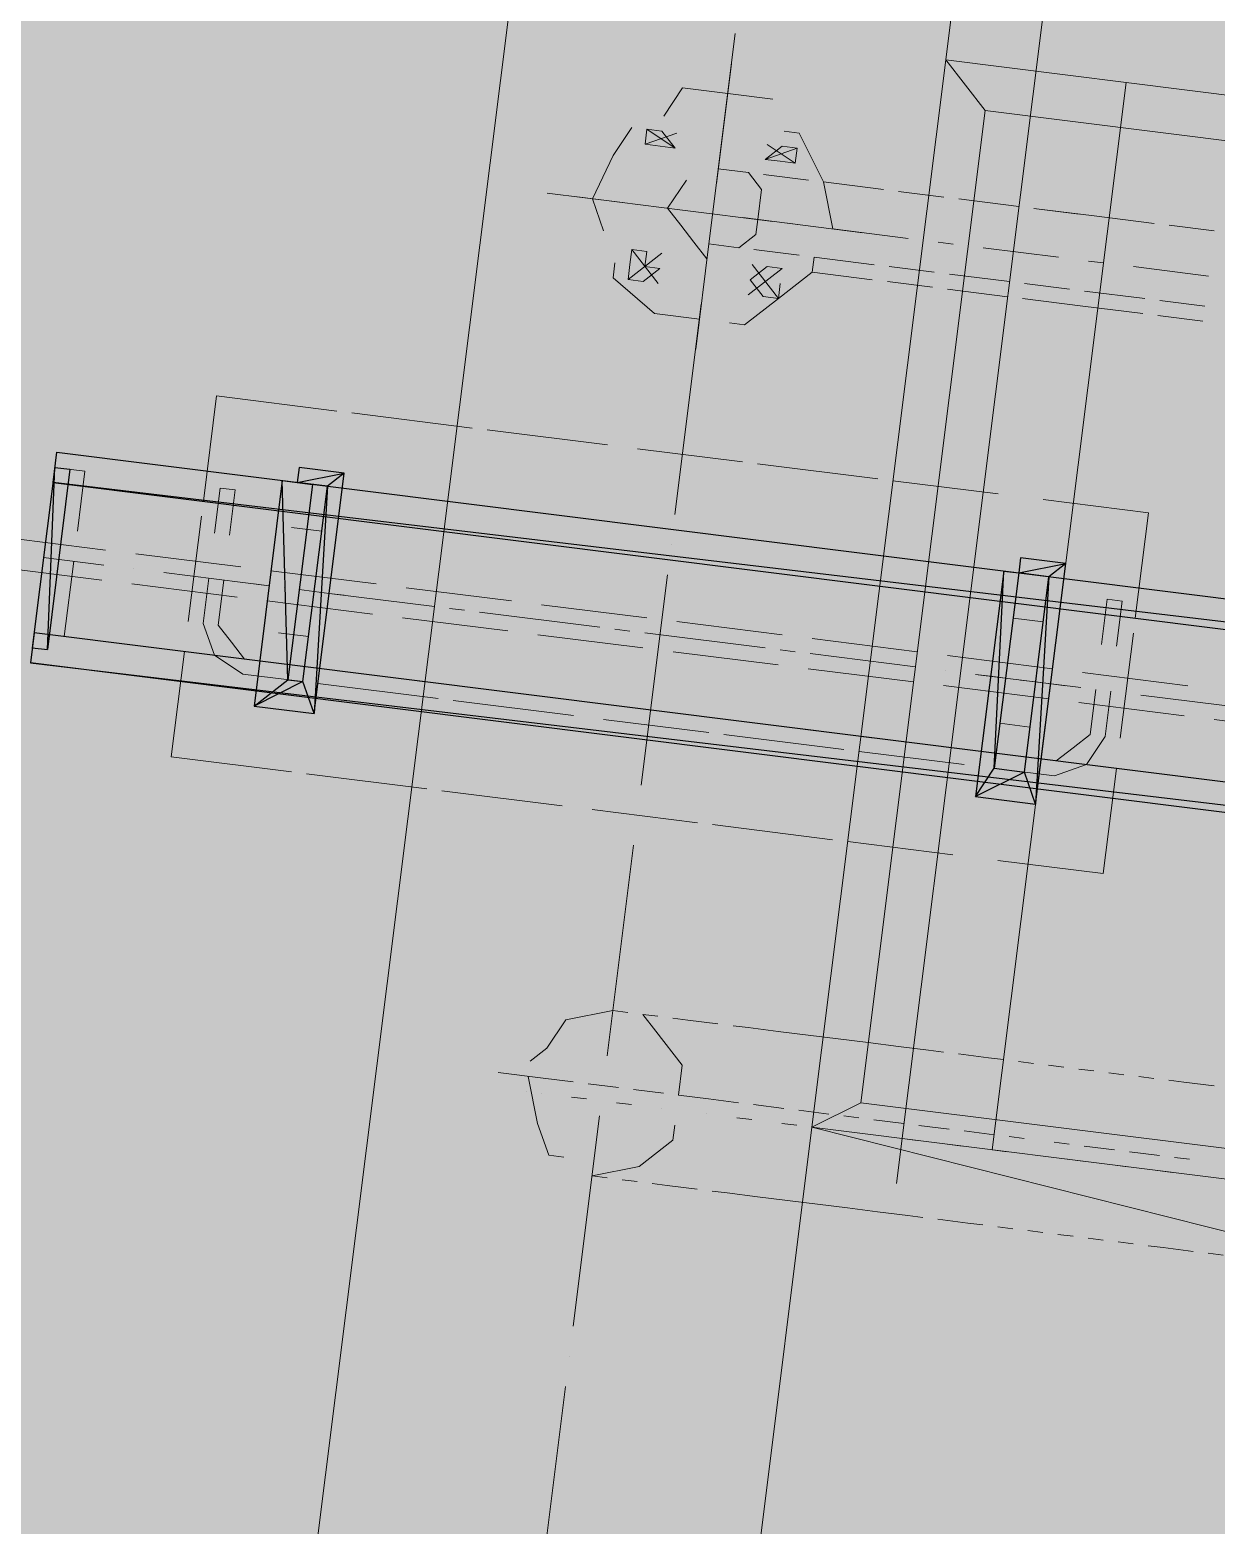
# Model space of a CAD drawing. Header units: metres. Extents: x -4 to 509425, y 7549 to 4732445.
# Drawn here: x 475987.121 to 475987.784, y 4719728.173 to 4719729.009 of the extents above; entities that cross this region are included whole.
import ezdxf

# ---------------------------------------------------------------- set-up
doc = ezdxf.new("R2010")
doc.units = ezdxf.units.M
doc.header["$LTSCALE"] = 0.01
doc.header["$MEASUREMENT"] = 0
doc.layers.get('0').update_dxf_attribs({"lineweight": 0})
doc.layers.add('_SUBESTACIÓN', color=1, linetype='Continuous')
doc.layers.add('SUBESTACION LA VID', color=253, linetype='Continuous')

# ---------------------------------------------------------------- blocks, each defined once
blk = doc.blocks.new('A$Cfff6051d')
at = {"layer": 'SUBESTACION LA VID', "transparency": 33554687}
h = blk.add_hatch(color=256, dxfattribs=at)
h.dxf.hatch_style = 2
edge = h.paths.add_edge_path()
edge.add_spline(control_points=[(475986.60787, 4719725.92063), (475986.60787, 4719725.92063), (475986.61627, 4719725.91958), (475986.61627, 4719725.91958), (475986.61627, 4719725.91958), (475987.11864, 4719729.99479), (475987.11864, 4719729.99479), (475987.11864, 4719729.99479), (475986.60787, 4719725.92063), (475986.60787, 4719725.92063)], knot_values=[0, 0, 0, 0, 1, 1, 1, 2, 2, 2, 3, 3, 3, 3], degree=3, periodic=0)
edge = h.paths.add_edge_path()
edge.add_spline(control_points=[(475986.61627, 4719725.91958), (475986.61627, 4719725.91958), (475987.11864, 4719729.99479), (475987.11864, 4719729.99479), (475987.11864, 4719729.99479), (475987.12704, 4719729.99374), (475987.12704, 4719729.99374), (475987.12704, 4719729.99374), (475986.61627, 4719725.91958), (475986.61627, 4719725.91958)], knot_values=[0, 0, 0, 0, 1, 1, 1, 2, 2, 2, 3, 3, 3, 3], degree=3, periodic=0)
h = blk.add_hatch(color=256, dxfattribs=at)
h.dxf.hatch_style = 2
edge = h.paths.add_edge_path()
edge.add_spline(control_points=[(475987.62431, 4719725.7932), (475987.62431, 4719725.7932), (475987.63271, 4719725.79215), (475987.63271, 4719725.79215), (475987.63271, 4719725.79215), (475988.13508, 4719729.86736), (475988.13508, 4719729.86736), (475988.13508, 4719729.86736), (475987.62431, 4719725.7932), (475987.62431, 4719725.7932)], knot_values=[0, 0, 0, 0, 1, 1, 1, 2, 2, 2, 3, 3, 3, 3], degree=3, periodic=0)
edge = h.paths.add_edge_path()
edge.add_spline(control_points=[(475987.63271, 4719725.79215), (475987.63271, 4719725.79215), (475988.13508, 4719729.86736), (475988.13508, 4719729.86736), (475988.13508, 4719729.86736), (475988.14348, 4719729.86631), (475988.14348, 4719729.86631), (475988.14348, 4719729.86631), (475987.63271, 4719725.79215), (475987.63271, 4719725.79215)], knot_values=[0, 0, 0, 0, 1, 1, 1, 2, 2, 2, 3, 3, 3, 3], degree=3, periodic=0)
h = blk.add_hatch(color=256, dxfattribs=at)
h.dxf.hatch_style = 2
edge = h.paths.add_edge_path()
edge.add_spline(control_points=[(475987.13605, 4719728.77248), (475987.13605, 4719728.77248), (475987.13394, 4719728.75568), (475987.13394, 4719728.75568), (475987.13394, 4719728.75568), (475989.84096, 4719728.43337), (475989.84096, 4719728.43337), (475989.84096, 4719728.43337), (475987.13605, 4719728.77248), (475987.13605, 4719728.77248)], knot_values=[0, 0, 0, 0, 1, 1, 1, 2, 2, 2, 3, 3, 3, 3], degree=3, periodic=0)
edge = h.paths.add_edge_path()
edge.add_spline(control_points=[(475987.13394, 4719728.75568), (475987.13394, 4719728.75568), (475989.84096, 4719728.43337), (475989.84096, 4719728.43337), (475989.84096, 4719728.43337), (475989.83885, 4719728.41657), (475989.83885, 4719728.41657), (475989.83885, 4719728.41657), (475987.13394, 4719728.75568), (475987.13394, 4719728.75568)], knot_values=[0, 0, 0, 0, 1, 1, 1, 2, 2, 2, 3, 3, 3, 3], degree=3, periodic=0)
h = blk.add_hatch(color=256, dxfattribs=at)
h.dxf.hatch_style = 2
edge = h.paths.add_edge_path()
edge.add_spline(control_points=[(475989.82621, 4719728.31577), (475989.82621, 4719728.31577), (475989.82832, 4719728.33257), (475989.82832, 4719728.33257), (475989.82832, 4719728.33257), (475987.1213, 4719728.65488), (475987.1213, 4719728.65488), (475987.1213, 4719728.65488), (475989.82621, 4719728.31577), (475989.82621, 4719728.31577)], knot_values=[0, 0, 0, 0, 1, 1, 1, 2, 2, 2, 3, 3, 3, 3], degree=3, periodic=0)
edge = h.paths.add_edge_path()
edge.add_spline(control_points=[(475989.82832, 4719728.33257), (475989.82832, 4719728.33257), (475987.1213, 4719728.65488), (475987.1213, 4719728.65488), (475987.1213, 4719728.65488), (475987.12341, 4719728.67168), (475987.12341, 4719728.67168), (475987.12341, 4719728.67168), (475989.82832, 4719728.33257), (475989.82832, 4719728.33257)], knot_values=[0, 0, 0, 0, 1, 1, 1, 2, 2, 2, 3, 3, 3, 3], degree=3, periodic=0)
at = {"layer": 'SUBESTACION LA VID', "lineweight": 15}
for p, q in [((475986.93215, 4719725.37657), (475987.55455, 4719730.34117)), ((475987.79817, 4719730.31062), (475987.63282, 4719728.99177)), ((475987.60529, 4719728.36383), (475987.68849, 4719729.02745)), ((475987.63282, 4719728.99177), (475987.55805, 4719728.39535)), ((475987.55805, 4719728.39535), (475987.63282, 4719728.99177)), ((475996.86479, 4719727.83437), (475987.63282, 4719728.99177)), ((475987.63282, 4719728.99177), (475987.65486, 4719728.96341)), ((475987.65885, 4719728.38271), (475987.73363, 4719728.97913)), ((475987.65486, 4719728.96341), (475987.58535, 4719728.40899)), ((475987.58535, 4719728.40899), (475987.55805, 4719728.39535)), ((475987.55805, 4719728.39535), (475987.41587, 4719727.2613))]:
    blk.add_line(p, q, dxfattribs=at)
at = {"layer": 'SUBESTACION LA VID', "lineweight": 0}
for p, q in [((475987.50047, 4719728.88891), (475987.51522, 4719729.00652)), ((475987.51311, 4719728.98972), (475987.50469, 4719728.92251)), ((475987.51311, 4719728.98972), (475987.50469, 4719728.92251)), ((475987.46584, 4719728.95298), (475987.48159, 4719728.94247)), ((475987.46584, 4719728.95298), (475987.48159, 4719728.94247)), ((475987.46479, 4719728.94458), (475987.48264, 4719728.95087)), ((475987.46479, 4719728.94458), (475987.48264, 4719728.95087)), ((475987.53305, 4719728.94455), (475987.54879, 4719728.93405)), ((475987.53305, 4719728.94455), (475987.54879, 4719728.93405)), ((475987.54985, 4719728.94245), (475987.53199, 4719728.93615)), ((475987.54985, 4719728.94245), (475987.53199, 4719728.93615)), ((475987.50574, 4719728.93091), (475987.52254, 4719728.92881)), ((475987.53094, 4719728.92775), (475987.55614, 4719728.92459)), ((475987.56454, 4719728.92354), (475987.59814, 4719728.91933)), ((475987.56454, 4719728.92354), (475987.59814, 4719728.91933)), ((475987.60654, 4719728.91828), (475987.63174, 4719728.91512)), ((475987.60654, 4719728.91828), (475987.63174, 4719728.91512)), ((475987.41018, 4719728.9173), (475987.45218, 4719728.91203)), ((475987.48578, 4719728.90782), (475987.42698, 4719728.91519)), ((475987.48578, 4719728.90782), (475987.42698, 4719728.91519)), ((475987.46898, 4719728.90992), (475987.46898, 4719728.90992)), ((475987.64014, 4719728.91406), (475987.67375, 4719728.90985)), ((475987.64014, 4719728.91406), (475987.67375, 4719728.90985)), ((475987.48578, 4719728.90782), (475987.53618, 4719728.9015)), ((475987.50258, 4719728.90571), (475987.50258, 4719728.90571)), ((475987.50258, 4719728.90571), (475987.50258, 4719728.90571)), ((475987.50258, 4719728.90571), (475987.50258, 4719728.90571)), ((475987.50258, 4719728.90571), (475987.50258, 4719728.90571)), ((475987.58658, 4719728.89518), (475987.51938, 4719728.9036)), ((475987.58658, 4719728.89518), (475987.51938, 4719728.9036)), ((475987.68215, 4719728.9088), (475987.71575, 4719728.90458)), ((475987.68215, 4719728.9088), (475987.70735, 4719728.90564)), ((475987.71575, 4719728.90458), (475987.74935, 4719728.90037)), ((475987.71575, 4719728.90458), (475987.74935, 4719728.90037)), ((475987.54458, 4719728.90045), (475987.55298, 4719728.89939)), ((475987.56978, 4719728.89729), (475987.61178, 4719728.89202)), ((475987.75775, 4719728.89932), (475987.78295, 4719728.89616)), ((475987.75775, 4719728.89932), (475987.78295, 4719728.89616)), ((475987.47211, 4719728.86687), (475987.45742, 4719728.88578)), ((475987.47211, 4719728.86687), (475987.45742, 4719728.88578)), ((475987.50047, 4719728.88891), (475987.4931, 4719728.83011)), ((475987.50047, 4719728.88891), (475987.4931, 4719728.83011)), ((475987.50047, 4719728.88891), (475987.51727, 4719728.88681)), ((475987.52567, 4719728.88575), (475987.55088, 4719728.88259)), ((475987.62858, 4719728.88991), (475987.63698, 4719728.88886)), ((475987.65379, 4719728.88675), (475987.69579, 4719728.88149)), ((475987.45531, 4719728.86897), (475987.47422, 4719728.88367)), ((475987.45531, 4719728.86897), (475987.47422, 4719728.88367)), ((475987.49942, 4719728.88051), (475987.49942, 4719728.88051)), ((475987.49942, 4719728.88051), (475987.49942, 4719728.88051)), ((475987.53932, 4719728.85844), (475987.52462, 4719728.87735)), ((475987.53932, 4719728.85844), (475987.52462, 4719728.87735)), ((475987.55928, 4719728.88154), (475987.59288, 4719728.87733)), ((475987.60128, 4719728.87627), (475987.62648, 4719728.87311)), ((475987.71259, 4719728.87938), (475987.72099, 4719728.87833)), ((475987.73779, 4719728.87622), (475987.77979, 4719728.87096)), ((475987.49837, 4719728.87211), (475987.49837, 4719728.87211)), ((475987.54142, 4719728.87525), (475987.52251, 4719728.86055)), ((475987.54142, 4719728.87525), (475987.52251, 4719728.86055)), ((475987.55822, 4719728.87314), (475987.59182, 4719728.86893)), ((475987.60022, 4719728.86787), (475987.62542, 4719728.86471)), ((475987.63488, 4719728.87206), (475987.66848, 4719728.86785)), ((475987.63382, 4719728.86366), (475987.66743, 4719728.85945)), ((475987.67688, 4719728.8668), (475987.70208, 4719728.86364)), ((475987.71048, 4719728.86258), (475987.74408, 4719728.85837)), ((475987.48152, 4719728.7377), (475987.49626, 4719728.85531)), ((475987.67583, 4719728.8584), (475987.70943, 4719728.85418)), ((475987.70943, 4719728.85418), (475987.74303, 4719728.84997)), ((475987.75248, 4719728.85732), (475987.77768, 4719728.85416)), ((475987.75143, 4719728.84892), (475987.77663, 4719728.84576)), ((475987.49415, 4719728.83851), (475987.49415, 4719728.83851)), ((475987.49415, 4719728.83851), (475987.49415, 4719728.83851)), ((475987.30092, 4719728.79448), (475987.36812, 4719728.78605)), ((475987.37653, 4719728.785), (475987.44373, 4719728.77657)), ((475987.46053, 4719728.77447), (475987.51933, 4719728.76709)), ((475987.52773, 4719728.76604), (475987.59493, 4719728.75762)), ((475987.60333, 4719728.75656), (475987.66214, 4719728.74919)), ((475987.68734, 4719728.74603), (475987.74614, 4719728.73866)), ((475987.20952, 4719728.67795), (475987.21689, 4719728.73675)), ((475987.74614, 4719728.73866), (475987.73877, 4719728.67986)), ((475987.2841, 4719728.72833), (475987.2673, 4719728.73043)), ((475987.16333, 4719728.71787), (475987.10453, 4719728.72524)), ((475987.47941, 4719728.7209), (475987.47941, 4719728.7209)), ((475987.12868, 4719728.71368), (475987.16228, 4719728.70947)), ((475987.14021, 4719728.66957), (475987.14548, 4719728.71158)), ((475987.23893, 4719728.70839), (475987.18013, 4719728.71576)), ((475987.16123, 4719728.70107), (475987.10242, 4719728.70844)), ((475987.17908, 4719728.70736), (475987.17908, 4719728.70736)), ((475987.19588, 4719728.70526), (475987.25468, 4719728.69788)), ((475987.21792, 4719728.6769), (475987.22108, 4719728.7021)), ((475987.22948, 4719728.70104), (475987.22632, 4719728.67584)), ((475987.31454, 4719728.69891), (475987.25574, 4719728.70628)), ((475987.27254, 4719728.70418), (475987.27254, 4719728.70418)), ((475987.27254, 4719728.70418), (475987.27254, 4719728.70418)), ((475987.46256, 4719728.5865), (475987.4773, 4719728.7041)), ((475987.23683, 4719728.69159), (475987.17803, 4719728.69896)), ((475987.25468, 4719728.69788), (475987.24628, 4719728.69894)), ((475987.24628, 4719728.69894), (475987.24628, 4719728.69894)), ((475987.26308, 4719728.69683), (475987.26308, 4719728.69683)), ((475987.27148, 4719728.69578), (475987.27148, 4719728.69578)), ((475987.27988, 4719728.69473), (475987.27148, 4719728.69578)), ((475987.27148, 4719728.69578), (475987.27148, 4719728.69578)), ((475987.27148, 4719728.69578), (475987.27148, 4719728.69578)), ((475987.28828, 4719728.69367), (475987.34709, 4719728.6863)), ((475987.39014, 4719728.68943), (475987.33134, 4719728.69681)), ((475987.31243, 4719728.68211), (475987.25363, 4719728.68948)), ((475987.27043, 4719728.68738), (475987.27043, 4719728.68738)), ((475987.36389, 4719728.68419), (475987.35549, 4719728.68525)), ((475987.46574, 4719728.67996), (475987.40694, 4719728.68733)), ((475987.38803, 4719728.67263), (475987.32923, 4719728.68)), ((475987.37229, 4719728.68314), (475987.43949, 4719728.67472)), ((475987.54135, 4719728.67048), (475987.48254, 4719728.67785)), ((475987.68731, 4719728.67777), (475987.67051, 4719728.67988)), ((475987.12341, 4719728.67168), (475987.19061, 4719728.66325)), ((475987.27672, 4719728.66952), (475987.25992, 4719728.67163)), ((475987.46364, 4719728.66315), (475987.40483, 4719728.67053)), ((475987.45629, 4719728.67261), (475987.44789, 4719728.67366)), ((475987.46469, 4719728.67156), (475987.53189, 4719728.66313)), ((475987.61695, 4719728.661), (475987.55815, 4719728.66837)), ((475987.73771, 4719728.67146), (475987.73034, 4719728.61265)), ((475987.20742, 4719728.66115), (475987.26622, 4719728.65378)), ((475987.53924, 4719728.65368), (475987.48044, 4719728.66105)), ((475987.54869, 4719728.66102), (475987.54029, 4719728.66208)), ((475987.55709, 4719728.65997), (475987.6159, 4719728.6526)), ((475987.69255, 4719728.65152), (475987.63375, 4719728.65889)), ((475987.27462, 4719728.65272), (475987.34182, 4719728.6443)), ((475987.28302, 4719728.65167), (475987.35022, 4719728.64324)), ((475987.61484, 4719728.6442), (475987.55604, 4719728.65157)), ((475987.6327, 4719728.65049), (475987.6327, 4719728.65049)), ((475987.67575, 4719728.65363), (475987.67575, 4719728.65363)), ((475987.67575, 4719728.65363), (475987.67575, 4719728.65363)), ((475987.27356, 4719728.64432), (475987.23996, 4719728.64854)), ((475987.34917, 4719728.63484), (475987.28196, 4719728.64327)), ((475987.35022, 4719728.64324), (475987.41742, 4719728.63482)), ((475987.35862, 4719728.64219), (475987.42582, 4719728.63377)), ((475987.69045, 4719728.63472), (475987.63164, 4719728.64209)), ((475987.6495, 4719728.64839), (475987.7083, 4719728.64101)), ((475987.6579, 4719728.64733), (475987.6495, 4719728.64839)), ((475987.6495, 4719728.64839), (475987.6495, 4719728.64839)), ((475987.6663, 4719728.64628), (475987.6579, 4719728.64733)), ((475987.6831, 4719728.64417), (475987.6747, 4719728.64523)), ((475987.6747, 4719728.64523), (475987.6747, 4719728.64523)), ((475987.6747, 4719728.64523), (475987.6747, 4719728.64523)), ((475987.76816, 4719728.64204), (475987.70935, 4719728.64941)), ((475987.42477, 4719728.62537), (475987.35757, 4719728.63379)), ((475987.67365, 4719728.63683), (475987.67365, 4719728.63683)), ((475987.7251, 4719728.63891), (475987.72194, 4719728.61371)), ((475987.7251, 4719728.63891), (475987.7251, 4719728.63891)), ((475987.7419, 4719728.6368), (475987.8007, 4719728.62943)), ((475987.43422, 4719728.63271), (475987.49303, 4719728.62534)), ((475987.44262, 4719728.63166), (475987.50143, 4719728.62429)), ((475987.76605, 4719728.62524), (475987.70725, 4719728.63261)), ((475987.50037, 4719728.61589), (475987.44157, 4719728.62326)), ((475987.50143, 4719728.62429), (475987.56023, 4719728.61692)), ((475987.50983, 4719728.62323), (475987.57703, 4719728.61481)), ((475987.67994, 4719728.61897), (475987.66314, 4719728.62108)), ((475987.84165, 4719728.61576), (475987.78285, 4719728.62313)), ((475987.57598, 4719728.60641), (475987.50877, 4719728.61483)), ((475987.57703, 4719728.61481), (475987.64423, 4719728.60638)), ((475987.58543, 4719728.61376), (475987.64423, 4719728.60638)), ((475987.64318, 4719728.59798), (475987.58438, 4719728.60536)), ((475987.65263, 4719728.60533), (475987.71984, 4719728.59691)), ((475987.34285, 4719728.58444), (475987.27565, 4719728.59287)), ((475987.69358, 4719728.59167), (475987.66838, 4719728.59483)), ((475987.72824, 4719728.59585), (475987.78704, 4719728.58848)), ((475987.41845, 4719728.57496), (475987.35125, 4719728.58339)), ((475987.49405, 4719728.56549), (475987.43525, 4719728.57286)), ((475987.46045, 4719728.5697), (475987.46045, 4719728.5697)), ((475987.56966, 4719728.55601), (475987.50246, 4719728.56443)), ((475987.4436, 4719728.43529), (475987.45835, 4719728.5529)), ((475987.63686, 4719728.54758), (475987.57806, 4719728.55495)), ((475987.44676, 4719728.46049), (475987.45516, 4719728.45944)), ((475987.46356, 4719728.45839), (475987.47196, 4719728.45734)), ((475987.48036, 4719728.45628), (475987.48876, 4719728.45523)), ((475987.48876, 4719728.45523), (475987.50556, 4719728.45312)), ((475987.51396, 4719728.45207), (475987.52236, 4719728.45102)), ((475987.52236, 4719728.45102), (475987.53916, 4719728.44891)), ((475987.53916, 4719728.44891), (475987.55597, 4719728.4468)), ((475987.55597, 4719728.4468), (475987.57277, 4719728.4447)), ((475987.57277, 4719728.4447), (475987.58957, 4719728.44259)), ((475987.58957, 4719728.44259), (475987.60637, 4719728.44048)), ((475987.60637, 4719728.44048), (475987.62317, 4719728.43838)), ((475987.62317, 4719728.43838), (475987.63157, 4719728.43733)), ((475987.63997, 4719728.43627), (475987.65677, 4719728.43417)), ((475987.65677, 4719728.43417), (475987.66517, 4719728.43311)), ((475987.3827, 4719728.42586), (475987.40789, 4719728.42271)), ((475987.67357, 4719728.43206), (475987.68197, 4719728.43101)), ((475987.69037, 4719728.42995), (475987.69877, 4719728.4289)), ((475987.70717, 4719728.42785), (475987.71557, 4719728.42679)), ((475987.72397, 4719728.42574), (475987.73237, 4719728.42469)), ((475987.40789, 4719728.42271), (475987.42469, 4719728.4206)), ((475987.4331, 4719728.41955), (475987.4499, 4719728.41744)), ((475987.4415, 4719728.41849), (475987.4415, 4719728.41849)), ((475987.74077, 4719728.42363), (475987.74917, 4719728.42258)), ((475987.75758, 4719728.42153), (475987.76598, 4719728.42047)), ((475987.76598, 4719728.42047), (475987.78278, 4719728.41837)), ((475987.39844, 4719728.41536), (475987.39844, 4719728.41536)), ((475987.40684, 4719728.41431), (475987.40684, 4719728.41431)), ((475987.43204, 4719728.41115), (475987.42364, 4719728.4122)), ((475987.45724, 4719728.40799), (475987.44884, 4719728.40904)), ((475987.4583, 4719728.41639), (475987.4751, 4719728.41428)), ((475987.4835, 4719728.41323), (475987.5003, 4719728.41112)), ((475987.5003, 4719728.41112), (475987.5171, 4719728.40901)), ((475987.42465, 4719728.28409), (475987.43939, 4719728.40169)), ((475987.47404, 4719728.40588), (475987.47404, 4719728.40588)), ((475987.49925, 4719728.40272), (475987.49925, 4719728.40272)), ((475987.52445, 4719728.39956), (475987.51605, 4719728.40061)), ((475987.5255, 4719728.40796), (475987.5423, 4719728.40585)), ((475987.5507, 4719728.4048), (475987.5675, 4719728.4027)), ((475987.5759, 4719728.40164), (475987.5843, 4719728.40059)), ((475987.54965, 4719728.3964), (475987.54125, 4719728.39745)), ((475987.56645, 4719728.3943), (475987.56645, 4719728.3943)), ((475987.5927, 4719728.39954), (475987.6095, 4719728.39743)), ((475987.6179, 4719728.39638), (475987.6347, 4719728.39427)), ((475987.64311, 4719728.39322), (475987.65991, 4719728.39111)), ((475987.59165, 4719728.39114), (475987.59165, 4719728.39114)), ((475987.61685, 4719728.38798), (475987.60845, 4719728.38903)), ((475987.64205, 4719728.38482), (475987.63365, 4719728.38587)), ((475987.66831, 4719728.39006), (475987.67671, 4719728.389)), ((475987.69351, 4719728.3869), (475987.70191, 4719728.38584)), ((475987.71031, 4719728.38479), (475987.72711, 4719728.38269)), ((475987.66725, 4719728.38166), (475987.65885, 4719728.38271)), ((475987.68405, 4719728.37955), (475987.68405, 4719728.37955)), ((475987.70925, 4719728.37639), (475987.70085, 4719728.37744)), ((475987.73551, 4719728.38163), (475987.75231, 4719728.37953)), ((475987.76071, 4719728.37847), (475987.76911, 4719728.37742)), ((475987.43518, 4719728.36809), (475987.44358, 4719728.36704)), ((475987.73445, 4719728.37323), (475987.72605, 4719728.37429)), ((475987.75966, 4719728.37007), (475987.75126, 4719728.37113)), ((475987.77646, 4719728.36797), (475987.77646, 4719728.36797)), ((475987.45198, 4719728.36598), (475987.46038, 4719728.36493)), ((475987.46878, 4719728.36388), (475987.47718, 4719728.36282)), ((475987.47718, 4719728.36282), (475987.49398, 4719728.36072)), ((475987.50238, 4719728.35967), (475987.51078, 4719728.35861)), ((475987.51078, 4719728.35861), (475987.52758, 4719728.35651)), ((475987.52758, 4719728.35651), (475987.54438, 4719728.3544)), ((475987.54438, 4719728.3544), (475987.56118, 4719728.35229)), ((475987.56118, 4719728.35229), (475987.57798, 4719728.35019)), ((475987.57798, 4719728.35019), (475987.59478, 4719728.34808)), ((475987.59478, 4719728.34808), (475987.61158, 4719728.34597)), ((475987.61158, 4719728.34597), (475987.61998, 4719728.34492)), ((475987.62838, 4719728.34387), (475987.64519, 4719728.34176)), ((475987.64519, 4719728.34176), (475987.65359, 4719728.34071)), ((475987.66199, 4719728.33966), (475987.67039, 4719728.3386)), ((475987.67879, 4719728.33755), (475987.68719, 4719728.3365)), ((475987.69559, 4719728.33544), (475987.70399, 4719728.33439)), ((475987.71239, 4719728.33334), (475987.72079, 4719728.33228)), ((475987.72919, 4719728.33123), (475987.73759, 4719728.33018)), ((475987.74599, 4719728.32912), (475987.75439, 4719728.32807)), ((475987.75439, 4719728.32807), (475987.77119, 4719728.32596)), ((475987.77959, 4719728.32491), (475987.78799, 4719728.32386)), ((475987.42254, 4719728.26729), (475987.42254, 4719728.26729)), ((475987.40569, 4719728.13288), (475987.42043, 4719728.25049))]:
    blk.add_line(p, q, dxfattribs=at)
at = {"layer": 'SUBESTACION LA VID', "lineweight": 15}
for points in [[(475987.65486, 4719728.96341), (475996.87843, 4719727.80706), (475997.04904, 4719729.16791), (475986.79223, 4719730.4538), (475986.16561, 4719725.4556)], [(475987.43791, 4719727.23294), (475996.66148, 4719726.07659), (475996.80892, 4719727.25264), (475987.58535, 4719728.40899)], [(475996.79002, 4719727.23794), (475987.55805, 4719728.39535), (475996.64784, 4719726.1039)]]:
    blk.add_lwpolyline(points, dxfattribs=at)
at = {"layer": 'SUBESTACION LA VID', "lineweight": 0}
for points in [[(475987.4753, 4719728.96033), (475987.4858, 4719728.97607), (475987.511, 4719728.97291), (475987.5362, 4719728.96975)], [(475987.4753, 4719728.96033), (475987.4858, 4719728.97607), (475987.511, 4719728.97291), (475987.5362, 4719728.96975)], [(475987.44167, 4719728.89628), (475987.43538, 4719728.91414), (475987.44694, 4719728.93829), (475987.45744, 4719728.95403)], [(475987.44167, 4719728.89628), (475987.43538, 4719728.91414), (475987.44694, 4719728.93829), (475987.45744, 4719728.95403)], [(475987.47319, 4719728.94353), (475987.46479, 4719728.94458), (475987.46584, 4719728.95298), (475987.47424, 4719728.95193), (475987.48159, 4719728.94247), (475987.47319, 4719728.94353)], [(475987.47319, 4719728.94353), (475987.46479, 4719728.94458), (475987.46584, 4719728.95298), (475987.47424, 4719728.95193), (475987.48159, 4719728.94247), (475987.47319, 4719728.94353)], [(475987.5425, 4719728.9519), (475987.5509, 4719728.95085), (475987.56454, 4719728.92354), (475987.56978, 4719728.89729)], [(475987.5425, 4719728.9519), (475987.5509, 4719728.95085), (475987.56454, 4719728.92354), (475987.56978, 4719728.89729)], [(475987.54039, 4719728.9351), (475987.53199, 4719728.93615), (475987.54145, 4719728.9435), (475987.54985, 4719728.94245), (475987.54879, 4719728.93405), (475987.54039, 4719728.9351)], [(475987.54039, 4719728.9351), (475987.53199, 4719728.93615), (475987.54145, 4719728.9435), (475987.54985, 4719728.94245), (475987.54879, 4719728.93405), (475987.54039, 4719728.9351)], [(475987.50574, 4719728.93091), (475987.52254, 4719728.92881), (475987.52989, 4719728.91935), (475987.52778, 4719728.90255), (475987.52673, 4719728.89415), (475987.51727, 4719728.88681)], [(475987.50574, 4719728.93091), (475987.52254, 4719728.92881), (475987.52989, 4719728.91935), (475987.52778, 4719728.90255), (475987.52673, 4719728.89415), (475987.51727, 4719728.88681)], [(475987.49942, 4719728.88051), (475987.49207, 4719728.88996), (475987.48472, 4719728.89942), (475987.47738, 4719728.90887), (475987.48788, 4719728.92462)], [(475987.49942, 4719728.88051), (475987.49207, 4719728.88996), (475987.48472, 4719728.89942), (475987.47738, 4719728.90887), (475987.48788, 4719728.92462)], [(475987.46371, 4719728.86792), (475987.45531, 4719728.86897), (475987.45636, 4719728.87737), (475987.45742, 4719728.88578), (475987.46582, 4719728.88472), (475987.46476, 4719728.87632), (475987.47316, 4719728.87527), (475987.46371, 4719728.86792)], [(475987.46371, 4719728.86792), (475987.45531, 4719728.86897), (475987.45636, 4719728.87737), (475987.45742, 4719728.88578), (475987.46582, 4719728.88472), (475987.46476, 4719728.87632), (475987.47316, 4719728.87527), (475987.46371, 4719728.86792)], [(475987.49521, 4719728.84691), (475987.47001, 4719728.85007), (475987.44691, 4719728.87003), (475987.44796, 4719728.87843)], [(475987.49521, 4719728.84691), (475987.47001, 4719728.85007), (475987.44691, 4719728.87003), (475987.44796, 4719728.87843)], [(475987.55928, 4719728.88154), (475987.55822, 4719728.87314), (475987.53932, 4719728.85844), (475987.52041, 4719728.84375), (475987.51201, 4719728.8448)], [(475987.55928, 4719728.88154), (475987.55822, 4719728.87314), (475987.53932, 4719728.85844), (475987.52041, 4719728.84375), (475987.51201, 4719728.8448)], [(475987.53091, 4719728.8595), (475987.52357, 4719728.86895), (475987.53302, 4719728.8763), (475987.54142, 4719728.87525)], [(475987.53091, 4719728.8595), (475987.52357, 4719728.86895), (475987.53302, 4719728.8763), (475987.54142, 4719728.87525)], [(475987.54037, 4719728.86684), (475987.53932, 4719728.85844), (475987.53091, 4719728.8595)], [(475987.54037, 4719728.86684), (475987.53932, 4719728.85844), (475987.53091, 4719728.8595)], [(475987.21795, 4719728.74515), (475987.22532, 4719728.80395), (475987.29252, 4719728.79553)], [(475987.14758, 4719728.72838), (475987.1518, 4719728.76198), (475987.135, 4719728.76408), (475987.13078, 4719728.73048)], [(475987.22424, 4719728.7273), (475987.2274, 4719728.7525), (475987.2358, 4719728.75145), (475987.23264, 4719728.72624)], [(475987.12868, 4719728.71368), (475987.12341, 4719728.67168), (475987.14021, 4719728.66957)], [(475987.29668, 4719728.69262), (475987.28828, 4719728.69367), (475987.27988, 4719728.69473)], [(475987.71986, 4719728.66516), (475987.72302, 4719728.69036), (475987.73142, 4719728.68931), (475987.72826, 4719728.66411)], [(475987.21792, 4719728.6769), (475987.22422, 4719728.65904), (475987.23996, 4719728.64854)], [(475987.22632, 4719728.67584), (475987.23367, 4719728.66639), (475987.24102, 4719728.65694), (475987.27462, 4719728.65272)], [(475987.26725, 4719728.59392), (475987.20004, 4719728.60235), (475987.20742, 4719728.66115)], [(475987.6999, 4719728.64207), (475987.6915, 4719728.64312), (475987.6831, 4719728.64417)], [(475987.66943, 4719728.60323), (475987.69463, 4719728.60007), (475987.70409, 4719728.60741), (475987.71354, 4719728.61476), (475987.7167, 4719728.63996)], [(475987.69358, 4719728.59167), (475987.71143, 4719728.59796), (475987.72194, 4719728.61371)], [(475987.72824, 4719728.59585), (475987.72086, 4719728.53705), (475987.66206, 4719728.54442)], [(475987.44676, 4719728.46049), (475987.42051, 4719728.45525), (475987.41, 4719728.43951), (475987.40055, 4719728.43216)], [(475987.4835, 4719728.41323), (475987.48561, 4719728.43003), (475987.47091, 4719728.44893), (475987.46356, 4719728.45839)], [(475987.39949, 4719728.42376), (475987.40474, 4719728.3975), (475987.41103, 4719728.37965), (475987.41943, 4719728.3786)], [(475987.43518, 4719728.36809), (475987.46143, 4719728.37333), (475987.48034, 4719728.38802), (475987.48139, 4719728.39643)]]:
    blk.add_lwpolyline(points, dxfattribs=at)
at = {"layer": 'SUBESTACION LA VID'}
for points in [[(475986.61627, 4719725.91958), (475986.61627, 4719725.91958), (475987.11864, 4719729.99479), (475987.11864, 4719729.99479), (475987.11864, 4719729.99479), (475987.12704, 4719729.99374), (475987.12704, 4719729.99374), (475987.12704, 4719729.99374), (475986.61627, 4719725.91958), (475986.61627, 4719725.91958)], [(475987.62431, 4719725.7932), (475987.62431, 4719725.7932), (475987.63271, 4719725.79215), (475987.63271, 4719725.79215), (475987.63271, 4719725.79215), (475988.13508, 4719729.86736), (475988.13508, 4719729.86736), (475988.13508, 4719729.86736), (475987.62431, 4719725.7932), (475987.62431, 4719725.7932)], [(475987.63271, 4719725.79215), (475987.63271, 4719725.79215), (475988.13508, 4719729.86736), (475988.13508, 4719729.86736), (475988.13508, 4719729.86736), (475988.14348, 4719729.86631), (475988.14348, 4719729.86631), (475988.14348, 4719729.86631), (475987.63271, 4719725.79215), (475987.63271, 4719725.79215)], [(475987.13605, 4719728.77248), (475987.13605, 4719728.77248), (475987.13394, 4719728.75568), (475987.13394, 4719728.75568), (475987.13394, 4719728.75568), (475989.84096, 4719728.43337), (475989.84096, 4719728.43337), (475989.84096, 4719728.43337), (475987.13605, 4719728.77248), (475987.13605, 4719728.77248)], [(475987.135, 4719728.76408), (475987.135, 4719728.76408), (475987.13076, 4719728.66223), (475987.13076, 4719728.66223), (475987.13076, 4719728.66223), (475987.12236, 4719728.66328), (475987.12236, 4719728.66328), (475987.12236, 4719728.66328), (475987.135, 4719728.76408), (475987.135, 4719728.76408)], [(475987.1434, 4719728.76303), (475987.1434, 4719728.76303), (475987.135, 4719728.76408), (475987.135, 4719728.76408), (475987.135, 4719728.76408), (475987.13076, 4719728.66223), (475987.13076, 4719728.66223), (475987.13076, 4719728.66223), (475987.1434, 4719728.76303), (475987.1434, 4719728.76303)], [(475987.29671, 4719728.76087), (475987.29671, 4719728.76087), (475987.27046, 4719728.75563), (475987.27046, 4719728.75563), (475987.27046, 4719728.75563), (475987.27151, 4719728.76403), (475987.27151, 4719728.76403), (475987.27151, 4719728.76403), (475987.29671, 4719728.76087), (475987.29671, 4719728.76087)], [(475987.28726, 4719728.75353), (475987.28726, 4719728.75353), (475987.29671, 4719728.76087), (475987.29671, 4719728.76087), (475987.29671, 4719728.76087), (475987.27046, 4719728.75563), (475987.27046, 4719728.75563), (475987.27046, 4719728.75563), (475987.28726, 4719728.75353), (475987.28726, 4719728.75353)], [(475987.27986, 4719728.62647), (475987.27986, 4719728.62647), (475987.28726, 4719728.75353), (475987.28726, 4719728.75353), (475987.28726, 4719728.75353), (475987.29671, 4719728.76087), (475987.29671, 4719728.76087), (475987.29671, 4719728.76087), (475987.27986, 4719728.62647), (475987.27986, 4719728.62647)], [(475987.13394, 4719728.75568), (475987.13394, 4719728.75568), (475989.84096, 4719728.43337), (475989.84096, 4719728.43337), (475989.84096, 4719728.43337), (475989.83885, 4719728.41657), (475989.83885, 4719728.41657), (475989.83885, 4719728.41657), (475987.13394, 4719728.75568), (475987.13394, 4719728.75568)], [(475987.26206, 4719728.75669), (475987.26206, 4719728.75669), (475987.26516, 4719728.64538), (475987.26516, 4719728.64538), (475987.26516, 4719728.64538), (475987.24626, 4719728.63068), (475987.24626, 4719728.63068), (475987.24626, 4719728.63068), (475987.26206, 4719728.75669), (475987.26206, 4719728.75669)], [(475987.27886, 4719728.75458), (475987.27886, 4719728.75458), (475987.26206, 4719728.75669), (475987.26206, 4719728.75669), (475987.26206, 4719728.75669), (475987.26516, 4719728.64538), (475987.26516, 4719728.64538), (475987.26516, 4719728.64538), (475987.27886, 4719728.75458), (475987.27886, 4719728.75458)], [(475987.27356, 4719728.64432), (475987.27356, 4719728.64432), (475987.27986, 4719728.62647), (475987.27986, 4719728.62647), (475987.27986, 4719728.62647), (475987.28726, 4719728.75353), (475987.28726, 4719728.75353), (475987.28726, 4719728.75353), (475987.27356, 4719728.64432), (475987.27356, 4719728.64432)], [(475987.69992, 4719728.71032), (475987.69992, 4719728.71032), (475987.67367, 4719728.70508), (475987.67367, 4719728.70508), (475987.67367, 4719728.70508), (475987.67472, 4719728.71348), (475987.67472, 4719728.71348), (475987.67472, 4719728.71348), (475987.69992, 4719728.71032), (475987.69992, 4719728.71032)], [(475987.69047, 4719728.70298), (475987.69047, 4719728.70298), (475987.69992, 4719728.71032), (475987.69992, 4719728.71032), (475987.69992, 4719728.71032), (475987.67367, 4719728.70508), (475987.67367, 4719728.70508), (475987.67367, 4719728.70508), (475987.69047, 4719728.70298), (475987.69047, 4719728.70298)], [(475987.68307, 4719728.57592), (475987.68307, 4719728.57592), (475987.69047, 4719728.70298), (475987.69047, 4719728.70298), (475987.69047, 4719728.70298), (475987.69992, 4719728.71032), (475987.69992, 4719728.71032), (475987.69992, 4719728.71032), (475987.68307, 4719728.57592), (475987.68307, 4719728.57592)], [(475987.66527, 4719728.70614), (475987.66527, 4719728.70614), (475987.65998, 4719728.59588), (475987.65998, 4719728.59588), (475987.65998, 4719728.59588), (475987.64947, 4719728.58013), (475987.64947, 4719728.58013), (475987.64947, 4719728.58013), (475987.66527, 4719728.70614), (475987.66527, 4719728.70614)], [(475987.67367, 4719728.70508), (475987.67367, 4719728.70508), (475987.66527, 4719728.70614), (475987.66527, 4719728.70614), (475987.66527, 4719728.70614), (475987.65998, 4719728.59588), (475987.65998, 4719728.59588), (475987.65998, 4719728.59588), (475987.67367, 4719728.70508), (475987.67367, 4719728.70508)], [(475987.67678, 4719728.59377), (475987.67678, 4719728.59377), (475987.68307, 4719728.57592), (475987.68307, 4719728.57592), (475987.68307, 4719728.57592), (475987.69047, 4719728.70298), (475987.69047, 4719728.70298), (475987.69047, 4719728.70298), (475987.67678, 4719728.59377), (475987.67678, 4719728.59377)], [(475989.82832, 4719728.33257), (475989.82832, 4719728.33257), (475987.1213, 4719728.65488), (475987.1213, 4719728.65488), (475987.1213, 4719728.65488), (475987.12341, 4719728.67168), (475987.12341, 4719728.67168), (475987.12341, 4719728.67168), (475989.82832, 4719728.33257), (475989.82832, 4719728.33257)], [(475989.82621, 4719728.31577), (475989.82621, 4719728.31577), (475989.82832, 4719728.33257), (475989.82832, 4719728.33257), (475989.82832, 4719728.33257), (475987.1213, 4719728.65488), (475987.1213, 4719728.65488), (475987.1213, 4719728.65488), (475989.82621, 4719728.31577), (475989.82621, 4719728.31577)], [(475987.26516, 4719728.64538), (475987.26516, 4719728.64538), (475987.24626, 4719728.63068), (475987.24626, 4719728.63068), (475987.24626, 4719728.63068), (475987.27356, 4719728.64432), (475987.27356, 4719728.64432), (475987.27356, 4719728.64432), (475987.26516, 4719728.64538), (475987.26516, 4719728.64538)], [(475987.24626, 4719728.63068), (475987.24626, 4719728.63068), (475987.27356, 4719728.64432), (475987.27356, 4719728.64432), (475987.27356, 4719728.64432), (475987.27986, 4719728.62647), (475987.27986, 4719728.62647), (475987.27986, 4719728.62647), (475987.24626, 4719728.63068), (475987.24626, 4719728.63068)], [(475987.65998, 4719728.59588), (475987.65998, 4719728.59588), (475987.64947, 4719728.58013), (475987.64947, 4719728.58013), (475987.64947, 4719728.58013), (475987.67678, 4719728.59377), (475987.67678, 4719728.59377), (475987.67678, 4719728.59377), (475987.65998, 4719728.59588), (475987.65998, 4719728.59588)], [(475987.64947, 4719728.58013), (475987.64947, 4719728.58013), (475987.67678, 4719728.59377), (475987.67678, 4719728.59377), (475987.67678, 4719728.59377), (475987.68307, 4719728.57592), (475987.68307, 4719728.57592), (475987.68307, 4719728.57592), (475987.64947, 4719728.58013), (475987.64947, 4719728.58013)]]:
    blk.add_open_spline(points, degree=3, knots=[0, 0, 0, 0, 1, 1, 1, 2, 2, 2, 3, 3, 3, 3], dxfattribs=at)
at = {"layer": 'SUBESTACION LA VID', "lineweight": 0}
for points in [[(475986.61627, 4719725.91958), (475986.61627, 4719725.91958), (475987.11864, 4719729.99479), (475987.11864, 4719729.99479), (475987.11864, 4719729.99479), (475987.12704, 4719729.99374), (475987.12704, 4719729.99374), (475987.12704, 4719729.99374), (475986.61627, 4719725.91958), (475986.61627, 4719725.91958)], [(475987.62431, 4719725.7932), (475987.62431, 4719725.7932), (475987.63271, 4719725.79215), (475987.63271, 4719725.79215), (475987.63271, 4719725.79215), (475988.13508, 4719729.86736), (475988.13508, 4719729.86736), (475988.13508, 4719729.86736), (475987.62431, 4719725.7932), (475987.62431, 4719725.7932)], [(475987.63271, 4719725.79215), (475987.63271, 4719725.79215), (475988.13508, 4719729.86736), (475988.13508, 4719729.86736), (475988.13508, 4719729.86736), (475988.14348, 4719729.86631), (475988.14348, 4719729.86631), (475988.14348, 4719729.86631), (475987.63271, 4719725.79215), (475987.63271, 4719725.79215)], [(475987.13605, 4719728.77248), (475987.13605, 4719728.77248), (475987.13394, 4719728.75568), (475987.13394, 4719728.75568), (475987.13394, 4719728.75568), (475989.84096, 4719728.43337), (475989.84096, 4719728.43337), (475989.84096, 4719728.43337), (475987.13605, 4719728.77248), (475987.13605, 4719728.77248)], [(475987.135, 4719728.76408), (475987.135, 4719728.76408), (475987.13076, 4719728.66223), (475987.13076, 4719728.66223), (475987.13076, 4719728.66223), (475987.12236, 4719728.66328), (475987.12236, 4719728.66328), (475987.12236, 4719728.66328), (475987.135, 4719728.76408), (475987.135, 4719728.76408)], [(475987.1434, 4719728.76303), (475987.1434, 4719728.76303), (475987.135, 4719728.76408), (475987.135, 4719728.76408), (475987.135, 4719728.76408), (475987.13076, 4719728.66223), (475987.13076, 4719728.66223), (475987.13076, 4719728.66223), (475987.1434, 4719728.76303), (475987.1434, 4719728.76303)], [(475987.29671, 4719728.76087), (475987.29671, 4719728.76087), (475987.27046, 4719728.75563), (475987.27046, 4719728.75563), (475987.27046, 4719728.75563), (475987.27151, 4719728.76403), (475987.27151, 4719728.76403), (475987.27151, 4719728.76403), (475987.29671, 4719728.76087), (475987.29671, 4719728.76087)], [(475987.28726, 4719728.75353), (475987.28726, 4719728.75353), (475987.29671, 4719728.76087), (475987.29671, 4719728.76087), (475987.29671, 4719728.76087), (475987.27046, 4719728.75563), (475987.27046, 4719728.75563), (475987.27046, 4719728.75563), (475987.28726, 4719728.75353), (475987.28726, 4719728.75353)], [(475987.27986, 4719728.62647), (475987.27986, 4719728.62647), (475987.28726, 4719728.75353), (475987.28726, 4719728.75353), (475987.28726, 4719728.75353), (475987.29671, 4719728.76087), (475987.29671, 4719728.76087), (475987.29671, 4719728.76087), (475987.27986, 4719728.62647), (475987.27986, 4719728.62647)], [(475987.13394, 4719728.75568), (475987.13394, 4719728.75568), (475989.84096, 4719728.43337), (475989.84096, 4719728.43337), (475989.84096, 4719728.43337), (475989.83885, 4719728.41657), (475989.83885, 4719728.41657), (475989.83885, 4719728.41657), (475987.13394, 4719728.75568), (475987.13394, 4719728.75568)], [(475987.26206, 4719728.75669), (475987.26206, 4719728.75669), (475987.26516, 4719728.64538), (475987.26516, 4719728.64538), (475987.26516, 4719728.64538), (475987.24626, 4719728.63068), (475987.24626, 4719728.63068), (475987.24626, 4719728.63068), (475987.26206, 4719728.75669), (475987.26206, 4719728.75669)], [(475987.27886, 4719728.75458), (475987.27886, 4719728.75458), (475987.26206, 4719728.75669), (475987.26206, 4719728.75669), (475987.26206, 4719728.75669), (475987.26516, 4719728.64538), (475987.26516, 4719728.64538), (475987.26516, 4719728.64538), (475987.27886, 4719728.75458), (475987.27886, 4719728.75458)], [(475987.27356, 4719728.64432), (475987.27356, 4719728.64432), (475987.27986, 4719728.62647), (475987.27986, 4719728.62647), (475987.27986, 4719728.62647), (475987.28726, 4719728.75353), (475987.28726, 4719728.75353), (475987.28726, 4719728.75353), (475987.27356, 4719728.64432), (475987.27356, 4719728.64432)], [(475987.69992, 4719728.71032), (475987.69992, 4719728.71032), (475987.67367, 4719728.70508), (475987.67367, 4719728.70508), (475987.67367, 4719728.70508), (475987.67472, 4719728.71348), (475987.67472, 4719728.71348), (475987.67472, 4719728.71348), (475987.69992, 4719728.71032), (475987.69992, 4719728.71032)], [(475987.69047, 4719728.70298), (475987.69047, 4719728.70298), (475987.69992, 4719728.71032), (475987.69992, 4719728.71032), (475987.69992, 4719728.71032), (475987.67367, 4719728.70508), (475987.67367, 4719728.70508), (475987.67367, 4719728.70508), (475987.69047, 4719728.70298), (475987.69047, 4719728.70298)], [(475987.68307, 4719728.57592), (475987.68307, 4719728.57592), (475987.69047, 4719728.70298), (475987.69047, 4719728.70298), (475987.69047, 4719728.70298), (475987.69992, 4719728.71032), (475987.69992, 4719728.71032), (475987.69992, 4719728.71032), (475987.68307, 4719728.57592), (475987.68307, 4719728.57592)], [(475987.66527, 4719728.70614), (475987.66527, 4719728.70614), (475987.65998, 4719728.59588), (475987.65998, 4719728.59588), (475987.65998, 4719728.59588), (475987.64947, 4719728.58013), (475987.64947, 4719728.58013), (475987.64947, 4719728.58013), (475987.66527, 4719728.70614), (475987.66527, 4719728.70614)], [(475987.67367, 4719728.70508), (475987.67367, 4719728.70508), (475987.66527, 4719728.70614), (475987.66527, 4719728.70614), (475987.66527, 4719728.70614), (475987.65998, 4719728.59588), (475987.65998, 4719728.59588), (475987.65998, 4719728.59588), (475987.67367, 4719728.70508), (475987.67367, 4719728.70508)], [(475987.67678, 4719728.59377), (475987.67678, 4719728.59377), (475987.68307, 4719728.57592), (475987.68307, 4719728.57592), (475987.68307, 4719728.57592), (475987.69047, 4719728.70298), (475987.69047, 4719728.70298), (475987.69047, 4719728.70298), (475987.67678, 4719728.59377), (475987.67678, 4719728.59377)], [(475989.82832, 4719728.33257), (475989.82832, 4719728.33257), (475987.1213, 4719728.65488), (475987.1213, 4719728.65488), (475987.1213, 4719728.65488), (475987.12341, 4719728.67168), (475987.12341, 4719728.67168), (475987.12341, 4719728.67168), (475989.82832, 4719728.33257), (475989.82832, 4719728.33257)], [(475989.82621, 4719728.31577), (475989.82621, 4719728.31577), (475989.82832, 4719728.33257), (475989.82832, 4719728.33257), (475989.82832, 4719728.33257), (475987.1213, 4719728.65488), (475987.1213, 4719728.65488), (475987.1213, 4719728.65488), (475989.82621, 4719728.31577), (475989.82621, 4719728.31577)], [(475987.26516, 4719728.64538), (475987.26516, 4719728.64538), (475987.24626, 4719728.63068), (475987.24626, 4719728.63068), (475987.24626, 4719728.63068), (475987.27356, 4719728.64432), (475987.27356, 4719728.64432), (475987.27356, 4719728.64432), (475987.26516, 4719728.64538), (475987.26516, 4719728.64538)], [(475987.24626, 4719728.63068), (475987.24626, 4719728.63068), (475987.27356, 4719728.64432), (475987.27356, 4719728.64432), (475987.27356, 4719728.64432), (475987.27986, 4719728.62647), (475987.27986, 4719728.62647), (475987.27986, 4719728.62647), (475987.24626, 4719728.63068), (475987.24626, 4719728.63068)], [(475987.65998, 4719728.59588), (475987.65998, 4719728.59588), (475987.64947, 4719728.58013), (475987.64947, 4719728.58013), (475987.64947, 4719728.58013), (475987.67678, 4719728.59377), (475987.67678, 4719728.59377), (475987.67678, 4719728.59377), (475987.65998, 4719728.59588), (475987.65998, 4719728.59588)], [(475987.64947, 4719728.58013), (475987.64947, 4719728.58013), (475987.67678, 4719728.59377), (475987.67678, 4719728.59377), (475987.67678, 4719728.59377), (475987.68307, 4719728.57592), (475987.68307, 4719728.57592), (475987.68307, 4719728.57592), (475987.64947, 4719728.58013), (475987.64947, 4719728.58013)]]:
    blk.add_open_spline(points, degree=3, knots=[0, 0, 0, 0, 1, 1, 1, 2, 2, 2, 3, 3, 3, 3], dxfattribs=at)

msp = doc.modelspace()

# ---------------------------------------------------------------- hatches: boundary and pattern name
at = {"layer": '_SUBESTACIÓN', "transparency": 33554559}
h = msp.add_hatch(color=1, dxfattribs=at)
h.dxf.hatch_style = 1
h.paths.add_polyline_path([(475968.63988, 4719805.82503), (476089.93862, 4719790.61504), (476078.16862, 4719696.74002), (475956.86864, 4719711.95017)])

# ---------------------------------------------------------------- block references
at = {"linetype": 'Continuous'}
msp.add_blockref('A$Cfff6051d', (0, 0), dxfattribs=at)

doc.saveas('drawing.dxf')
